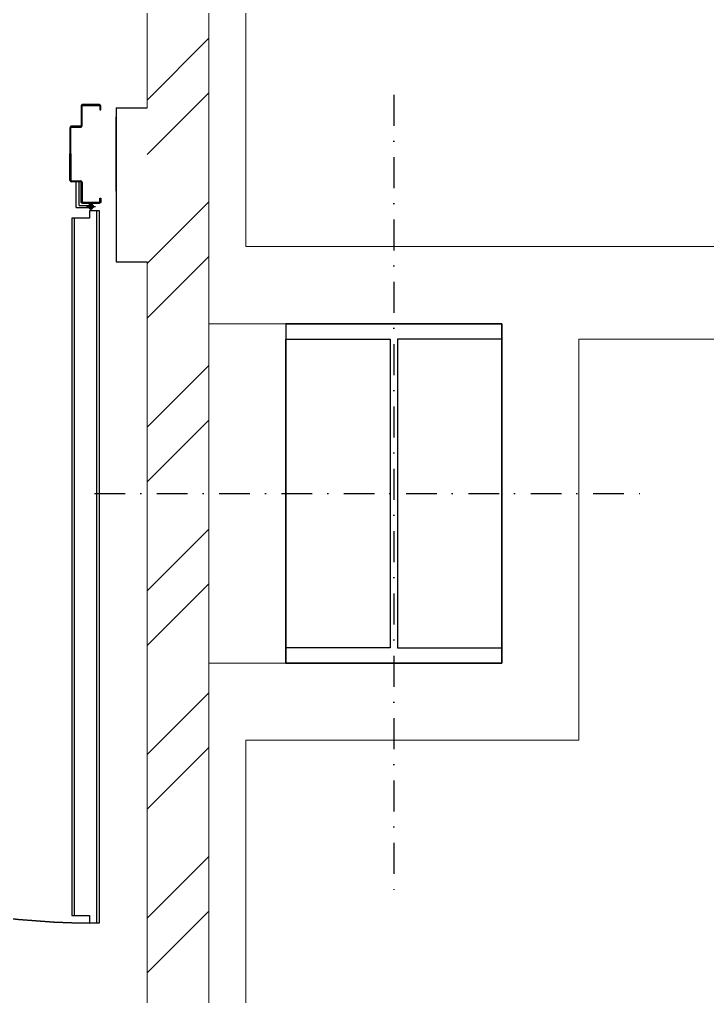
# Model space of a CAD drawing. Header units: inches. Extents: x 567429 to 582707, y 126347 to 133675.
# Drawn here: x 568832.3 to 568943.8, y 127908.8 to 128067.1 of the extents above; entities that cross this region are included whole.
import ezdxf

# ---------------------------------------------------------------- set-up
doc = ezdxf.new("R2010")
doc.units = ezdxf.units.IN
doc.header["$MEASUREMENT"] = 0
doc.linetypes.add('DASHDOT2', pattern=[0.5, 0.25, -0.125, 0, -0.125])
for name, color, linetype in [('Door', 1, 'Continuous'), ('hatch lika', 1, 'Continuous'), ('SOTOON', 2, 'Continuous'), ('wall kanaf', 4, 'Continuous'), ('wall lika', 1, 'Continuous')]:
    doc.layers.add(name, color=color, linetype=linetype)

# ---------------------------------------------------------------- blocks, each defined once
blk = doc.blocks.new('d-125-sofal')
at = {"layer": 'Door', "ltscale": 8}
for p, q in [((-3.12, 124.61), (-3.12, 9.21)), ((-6.82, 10.41), (-6.82, 123.41))]:
    blk.add_line(p, q, dxfattribs=at)
at = {"layer": 'Door'}
for p, q in [((-6.48, 8.69), (-6.48, 4.5)), ((-6.48, 8.69), (-4.47, 8.69)), ((-5.99, 8.36), (-5.99, 4.48)), ((-5.99, 8.36), (-4.47, 8.36)), ((-4.83, 8.52), (-3.37, 8.52)), ((-4.1, 7.79), (-4.1, 9.25)), ((-125, 6), (-125, -6)), ((0, 6), (0, -6))]:
    blk.add_line(p, q, dxfattribs=at)
at = {"layer": 'Door', "ltscale": 8}
blk.add_lwpolyline([(-4.32, 123.41), (-4.32, 124.61), (-2.72, 124.61), (-2.72, 9.21), (-4.32, 9.21), (-4.32, 10.41), (-7.22, 10.41), (-7.22, 123.41)], close=True, dxfattribs=at)
at = {"layer": 'Door'}
for points in [[(-117.67, 0), (-117.67, 4.24, 0.414214), (-117.76, 4.33), (-119.21, 4.33, -0.414214), (-119.47, 4.59), (-119.47, 7.74, 0.414214), (-119.56, 7.83), (-122.24, 7.83, 0.414214), (-122.33, 7.74), (-122.33, 7.15), (-122.5, 7.15), (-122.5, 7.74, -0.414214), (-122.24, 8), (-119.56, 8, -0.414214), (-119.3, 7.74), (-119.3, 4.59, 0.414214), (-119.21, 4.5), (-117.76, 4.5, -0.414214), (-117.5, 4.24), (-117.5, 0)], [(-7.33, 0), (-7.33, 4.24, -0.414214), (-7.24, 4.33), (-5.79, 4.33, 0.414214), (-5.53, 4.59), (-5.53, 7.74, -0.414214), (-5.44, 7.83), (-2.76, 7.83, -0.414214), (-2.67, 7.74), (-2.67, 7.15), (-2.5, 7.15), (-2.5, 7.74, 0.414214), (-2.76, 8), (-5.44, 8, 0.414214), (-5.7, 7.74), (-5.7, 4.59, -0.414214), (-5.79, 4.5), (-7.24, 4.5, 0.414214), (-7.5, 4.24), (-7.5, 0)], [(-117.67, 0), (-117.67, -4.24, -0.414214), (-117.76, -4.33), (-119.21, -4.33, 0.414214), (-119.47, -4.59), (-119.47, -7.74, -0.414214), (-119.56, -7.83), (-122.24, -7.83, -0.414214), (-122.33, -7.74), (-122.33, -7.15), (-122.5, -7.15), (-122.5, -7.74, 0.414214), (-122.24, -8), (-119.56, -8, 0.414214), (-119.3, -7.74), (-119.3, -4.59, -0.414214), (-119.21, -4.5), (-117.76, -4.5, 0.414214), (-117.5, -4.24), (-117.5, 0)], [(-7.33, 0), (-7.33, -4.24, 0.414214), (-7.24, -4.33), (-5.79, -4.33, -0.414214), (-5.53, -4.59), (-5.53, -7.74, 0.414214), (-5.44, -7.83), (-2.76, -7.83, 0.414214), (-2.67, -7.74), (-2.67, -7.15), (-2.5, -7.15), (-2.5, -7.74, -0.414214), (-2.76, -8), (-5.44, -8, -0.414214), (-5.7, -7.74), (-5.7, -4.59, 0.414214), (-5.79, -4.5), (-7.24, -4.5, -0.414214), (-7.5, -4.24), (-7.5, 0)]]:
    blk.add_lwpolyline(points, format="xyb", dxfattribs=at)
for radius in [0.4, 0.281]:
    blk.add_circle((-4.1, 8.52), radius, dxfattribs=at)
at = {"layer": 'Door', "linetype": 'Continuous', "ltscale": 100}
blk.add_arc((-4.1, 8.52), 116.1, 90.1071, 180.2553, dxfattribs=at)

msp = doc.modelspace()

# ---------------------------------------------------------------- linework, layer by layer
at = {"layer": 'Door', "color": 15}
for p, q in [((568845.23, 128053.29), (568842.54, 128053.29)), ((568842.54, 128053.12), (568845.23, 128053.12)), ((568842.29, 128053.03), (568842.29, 128049.87)), ((568842.46, 128049.87), (568842.46, 128053.03)), ((568845.32, 128053.03), (568845.32, 128052.43)), ((568845.32, 128052.43), (568845.49, 128052.43)), ((568845.49, 128052.43), (568845.49, 128053.03)), ((568847.99, 128039.29), (568847.99, 128051.29)), ((568840.49, 128049.53), (568840.49, 128045.29)), ((568840.66, 128045.29), (568840.66, 128049.53)), ((568842.2, 128049.79), (568840.74, 128049.79)), ((568840.74, 128049.62), (568842.2, 128049.62)), ((568840.49, 128041.05), (568840.49, 128045.29)), ((568840.66, 128045.29), (568840.66, 128041.05)), ((568840.74, 128040.96), (568842.2, 128040.96)), ((568842.2, 128040.79), (568840.74, 128040.79)), ((568841.51, 128036.6), (568841.51, 128040.79)), ((568842, 128036.93), (568842, 128040.81)), ((568842.29, 128037.55), (568842.29, 128040.7)), ((568842.46, 128040.7), (568842.46, 128037.55)), ((568842.54, 128037.46), (568845.23, 128037.46)), ((568845.23, 128037.29), (568842.54, 128037.29)), ((568843.88, 128037.5), (568843.88, 128036.04)), ((568845.32, 128037.55), (568845.32, 128038.14)), ((568845.32, 128038.14), (568845.49, 128038.14)), ((568845.49, 128038.14), (568845.49, 128037.55)), ((568841.51, 128036.6), (568843.52, 128036.6)), ((568842, 128036.93), (568843.52, 128036.93)), ((568843.15, 128036.77), (568844.61, 128036.77))]:
    msp.add_line(p, q, dxfattribs=at)
at = {"layer": 'Door', "color": 15, "ltscale": 8}
for p, q in [((568845.27, 128036.08), (568843.67, 128036.08)), ((568843.67, 128036.08), (568843.67, 128034.88)), ((568844.87, 127920.68), (568844.87, 128036.08)), ((568845.27, 127920.68), (568845.27, 128036.08)), ((568843.67, 128034.88), (568840.77, 128034.88)), ((568840.77, 128034.88), (568840.77, 127921.88)), ((568841.17, 128034.88), (568841.17, 127921.88)), ((568840.77, 127921.88), (568843.67, 127921.88)), ((568843.67, 127921.88), (568843.67, 127920.68)), ((568843.67, 127920.68), (568845.27, 127920.68))]:
    msp.add_line(p, q, dxfattribs=at)
at = {"layer": 'Door', "color": 15}
for radius in [0.4, 0.281]:
    msp.add_circle((568843.88, 128036.77), radius, dxfattribs=at)
for centre, radius, start, end in [((568842.54, 128053.03), 0.257, 90, 180), ((568842.54, 128053.03), 0.0855, 90, 180), ((568845.23, 128053.03), 0.257, 0, 90), ((568845.23, 128053.03), 0.0855, 0, 90), ((568840.74, 128049.53), 0.257, 90, 180), ((568840.74, 128049.53), 0.0855, 90, 180), ((568842.2, 128049.87), 0.257, 270, 360), ((568842.2, 128049.87), 0.0855, 270, 0), ((568840.74, 128041.05), 0.257, 180, 270), ((568840.74, 128041.05), 0.0855, 180, 270), ((568842.2, 128040.7), 0.257, 0, 90), ((568842.2, 128040.7), 0.0855, 360, 90), ((568842.54, 128037.55), 0.257, 180, 270), ((568842.54, 128037.55), 0.0855, 180, 270), ((568845.23, 128037.55), 0.0855, 270, 360), ((568845.23, 128037.55), 0.257, 270, 0)]:
    msp.add_arc(centre, radius, start, end, dxfattribs=at)
at = {"layer": 'Door', "color": 15, "linetype": 'Continuous', "ltscale": 100}
msp.add_arc((568843.88, 128036.77), 116.1, 179.7447, 269.8929, dxfattribs=at)
at = {"layer": 'hatch lika', "color": 15}
for p, q in [((568852.99, 128054.03), (568862.99, 128064.03)), ((568852.99, 128045.19), (568862.99, 128055.2)), ((568852.99, 128027.52), (568862.99, 128037.52)), ((568852.99, 128018.68), (568862.99, 128028.68)), ((568852.99, 128001), (568862.99, 128011)), ((568852.99, 127992.16), (568862.99, 128002.16)), ((568852.99, 127974.48), (568862.99, 127984.48)), ((568852.99, 127965.65), (568862.99, 127975.65)), ((568852.99, 127947.97), (568862.99, 127957.97)), ((568852.99, 127939.13), (568862.99, 127949.13)), ((568852.99, 127921.45), (568862.99, 127931.45)), ((568852.99, 127912.61), (568862.99, 127922.61))]:
    msp.add_line(p, q, dxfattribs=at)
at = {"layer": 'SOTOON', "color": 15, "linetype": 'DASHDOT2', "ltscale": 20}
for p, q in [((568892.99, 128054.85), (568892.99, 127925.73)), ((568892.99, 128054.85), (568892.99, 127925.73)), ((568892.99, 128054.85), (568892.99, 127925.73)), ((568844.46, 127990.29), (568934.44, 127990.29)), ((568844.46, 127990.29), (568934.44, 127990.29)), ((568844.46, 127990.29), (568934.44, 127990.29))]:
    msp.add_line(p, q, dxfattribs=at)
at = {"layer": 'SOTOON', "color": 15}
for p, q in [((568910.49, 128017.79), (568875.49, 128017.79)), ((568875.49, 128017.79), (568875.49, 127962.79)), ((568875.49, 128017.79), (568910.49, 128017.79)), ((568875.49, 128017.79), (568875.49, 128015.29)), ((568910.49, 128017.79), (568875.49, 128017.79)), ((568875.49, 128017.79), (568875.49, 127962.79)), ((568875.49, 128017.79), (568875.49, 128015.29)), ((568875.49, 128017.79), (568910.49, 128017.79)), ((568910.49, 128017.79), (568875.49, 128017.79)), ((568875.49, 128017.79), (568875.49, 127962.79)), ((568875.49, 128017.79), (568875.49, 128015.29)), ((568875.49, 128017.79), (568910.49, 128017.79)), ((568910.49, 127962.79), (568910.49, 128017.79)), ((568910.49, 128017.79), (568910.49, 128015.29)), ((568910.49, 127962.79), (568910.49, 128017.79)), ((568910.49, 128017.79), (568910.49, 128015.29)), ((568910.49, 127962.79), (568910.49, 128017.79)), ((568910.49, 128017.79), (568910.49, 128015.29)), ((568875.49, 127965.29), (568875.49, 128015.29)), ((568875.49, 127965.29), (568875.49, 128015.29)), ((568875.49, 127965.29), (568875.49, 128015.29)), ((568875.49, 128015.29), (568892.39, 128015.29)), ((568875.49, 128015.29), (568892.39, 128015.29)), ((568875.49, 128015.29), (568892.39, 128015.29)), ((568892.39, 128015.29), (568892.39, 127965.29)), ((568892.39, 128015.29), (568892.39, 127965.29)), ((568892.39, 128015.29), (568892.39, 127965.29)), ((568910.49, 128015.29), (568893.59, 128015.29)), ((568893.59, 128015.29), (568893.59, 127965.29)), ((568910.49, 128015.29), (568893.59, 128015.29)), ((568893.59, 128015.29), (568893.59, 127965.29)), ((568910.49, 128015.29), (568893.59, 128015.29)), ((568893.59, 128015.29), (568893.59, 127965.29)), ((568910.49, 127965.29), (568910.49, 128015.29)), ((568910.49, 127965.29), (568910.49, 128015.29)), ((568910.49, 127965.29), (568910.49, 128015.29)), ((568875.49, 127962.79), (568875.49, 127965.29)), ((568892.39, 127965.29), (568875.49, 127965.29)), ((568892.39, 127965.29), (568875.49, 127965.29)), ((568875.49, 127962.79), (568875.49, 127965.29)), ((568892.39, 127965.29), (568875.49, 127965.29)), ((568875.49, 127962.79), (568875.49, 127965.29)), ((568893.59, 127965.29), (568910.49, 127965.29)), ((568893.59, 127965.29), (568910.49, 127965.29)), ((568893.59, 127965.29), (568910.49, 127965.29)), ((568910.49, 127965.29), (568910.49, 127962.79)), ((568910.49, 127965.29), (568910.49, 127962.79)), ((568910.49, 127965.29), (568910.49, 127962.79)), ((568875.49, 127962.79), (568910.49, 127962.79)), ((568910.49, 127962.79), (568875.49, 127962.79)), ((568875.49, 127962.79), (568910.49, 127962.79)), ((568910.49, 127962.79), (568875.49, 127962.79)), ((568875.49, 127962.79), (568910.49, 127962.79)), ((568910.49, 127962.79), (568875.49, 127962.79))]:
    msp.add_line(p, q, dxfattribs=at)
at = {"layer": 'wall kanaf', "color": 15, "lineweight": 20, "ltscale": 0.1}
for p, q in [((568868.99, 128140.84), (568868.99, 128030.29)), ((569236.99, 128030.29), (568868.99, 128030.29)), ((568910.49, 128017.79), (568862.99, 128017.79)), ((568922.99, 127950.29), (568922.99, 128015.29)), ((569221.99, 128015.29), (568922.99, 128015.29)), ((568910.49, 127962.79), (568862.99, 127962.79)), ((568922.99, 127950.29), (568868.99, 127950.29)), ((568868.99, 127950.29), (568868.99, 127682.79))]:
    msp.add_line(p, q, dxfattribs=at)
at = {"layer": 'wall kanaf', "color": 15, "ltscale": 0.1}
msp.add_line((568910.49, 128017.79), (568910.49, 127962.79), dxfattribs=at)
at = {"layer": 'wall lika', "color": 15, "lineweight": 20}
for p, q in [((568852.99, 128140.84), (568852.99, 128052.79)), ((568862.99, 128140.84), (568862.99, 127682.79)), ((568852.99, 128027.79), (568852.99, 127640.29))]:
    msp.add_line(p, q, dxfattribs=at)
at = {"layer": 'wall lika', "color": 15}
for p, q in [((568847.99, 128052.79, 0), (568852.99, 128052.79, 0)), ((568847.99, 128052.79, 0), (568852.99, 128052.79, 0)), ((568847.99, 128052.79, 0), (568847.99, 128027.79, 0)), ((568847.99, 128027.79, 0), (568852.99, 128027.79, 0))]:
    msp.add_line(p, q, dxfattribs=at)

# ---------------------------------------------------------------- block references
at = {"layer": 'Door', "lineweight": 30, "xscale": -1, "rotation": 180}
msp.add_blockref('d-125-sofal', (568847.99, 128045.29), dxfattribs=at)

doc.saveas('drawing.dxf')
